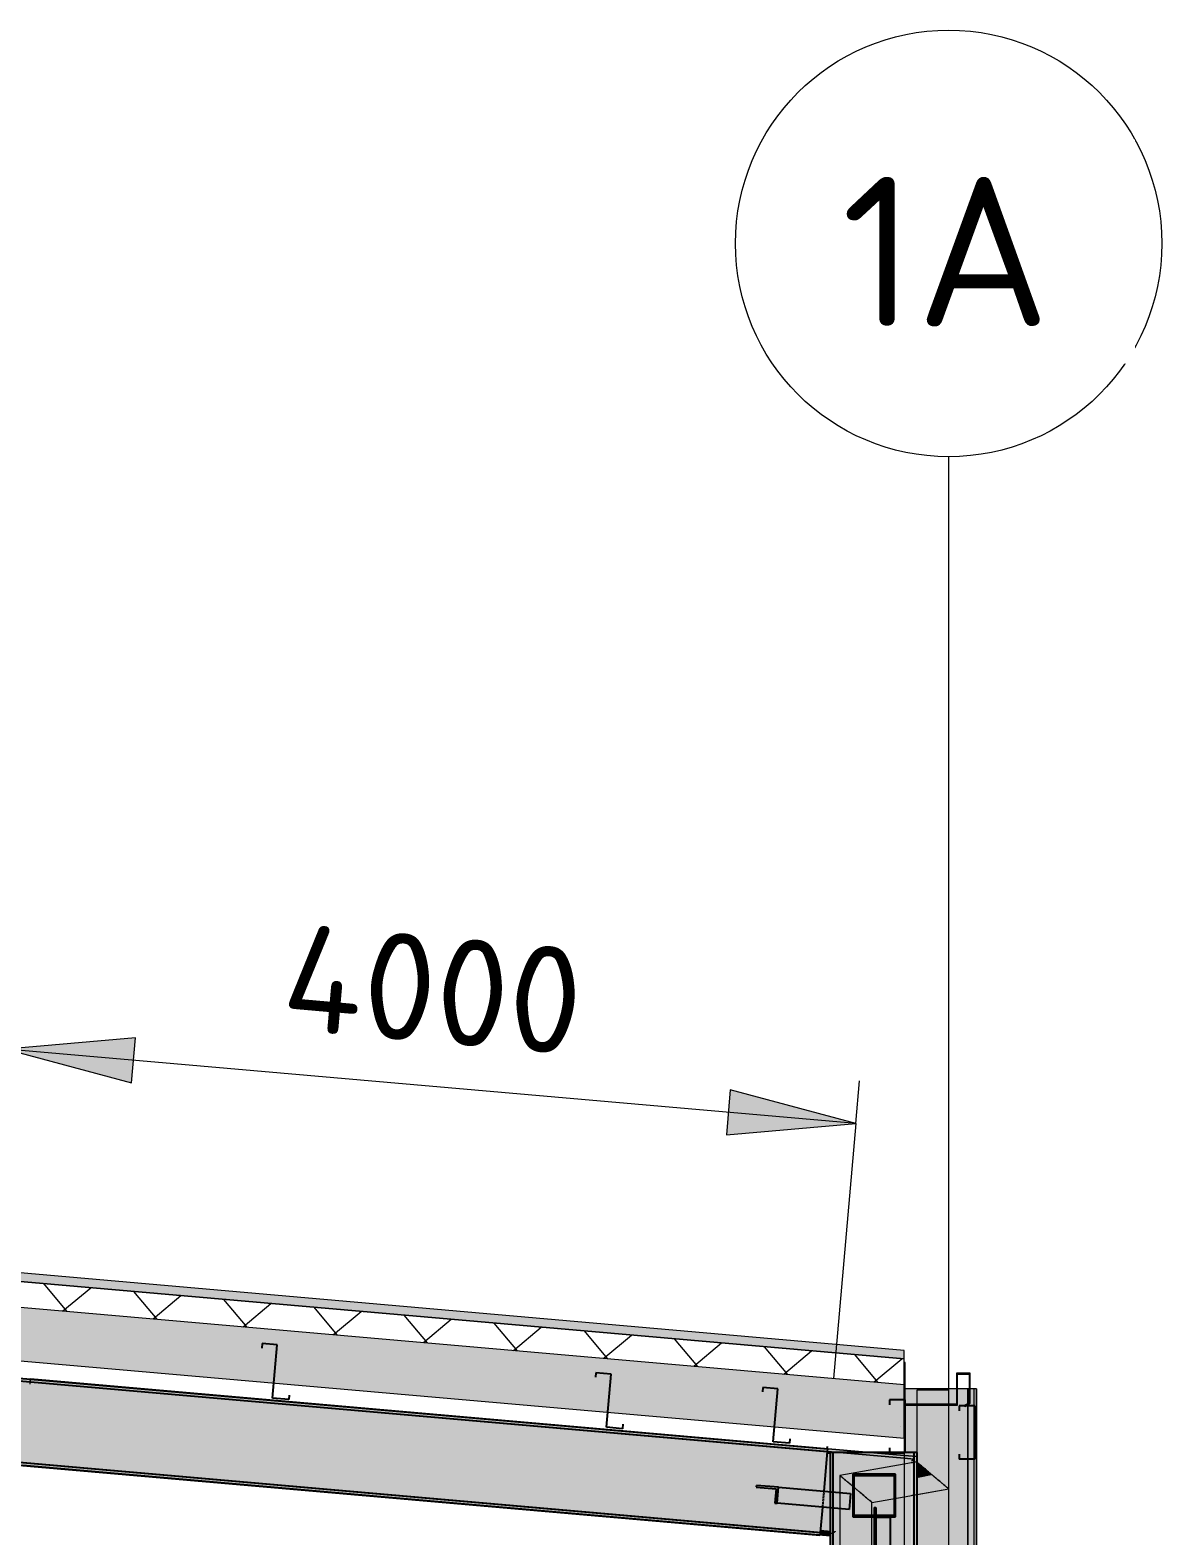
# Model space of a CAD drawing. Header units: millimetres. Extents: x 632 to 546626, y -3890 to 22200.
# Drawn here: x 396039 to 401347, y 15141 to 22200 of the extents above; entities that cross this region are included whole.
import ezdxf

# ---------------------------------------------------------------- set-up
doc = ezdxf.new("R2010")
doc.units = ezdxf.units.MM
doc.linetypes.add('Dash', pattern=[7, 5, -2])
doc.linetypes.add('Hidden Half', pattern=[3, 2, -1])
for name, color, linetype, lineweight in [('A-010-D_DIM', 211, 'Continuous', 13), ('A-010-D_DIM-200', 211, 'Continuous', 13), ('A-010-M_LINE', 90, 'Continuous', 13), ('A-200-M_WALL', 113, 'Continuous', 13), ('A-200-M_WALL_EXT', 113, 'Continuous', 13), ('A-200-M_WALL_PAT', 111, 'Continuous', 13), ('A-270-M_ROOF', 132, 'Continuous', 13), ('M-520-M_DRAINAGE_FW', 2, 'Continuous', 13), ('S-280-M_COLUMN', 52, 'Continuous', 13), ('S-280-M_STRUCT_FRAME', 12, 'Continuous', 13), ('S-280-MH_COLUMN', 52, 'Hidden Half', 13), ('Z-030-M_GRID', 191, 'Continuous', 13), ('Z-033_T_GRIDREF', 31, 'Continuous', 13)]:
    doc.layers.add(name, color=color, linetype=linetype, lineweight=lineweight)
doc.styles.add('ISOCPEUR_1', font='isocpeur.ttf', dxfattribs={"height": 700})
doc.styles.add('ISOCPEUR_2', font='isocpeur.ttf', dxfattribs={"height": 500})
doc.dimstyles.new('2_5___Arrow___Transparent', dxfattribs={"dimscale": 304.8, "dimtxt": 497.990588, "dimasz": 1.968504, "dimexe": 0.656168, "dimexo": 1.049869, "dimgap": 0.164042, "dimtad": 1, "dimdec": 0, "dimzin": 0, "dimdsep": 46, "dimtxsty": 'ISOCPEUR_2', "dimsah": 1, "dimcen": 0.09, "dimadec": 0, "dimazin": 0, "dimtfac": 1, "dimtdec": 4, "dimtix": 1, "dimtmove": 0, "dimatfit": 3, "dimfxl": 1, "dimtvp": 1, "dimtolj": 1, "dimtzin": 0, "dimlwd": 18, "dimlwe": 18, "dimarcsym": 2})

# ---------------------------------------------------------------- blocks, each defined once
blk = doc.blocks.new('Downpipe - L Spreader - Default-3252010-S6_501-SECTION A6')
at = {"layer": 'M-520-M_DRAINAGE_FW', "lineweight": 5, "transparency": 33554432}
for points in [[(4578229.6, 15425), (4578227.3, 15825), (4578154.6, 15825), (4578154.6, 15487.9), (4578227.3, 15426.9)], [(4578304.6, 15362.1), (4578304.6, 15825), (4578229.6, 15825), (4578229.6, 15425), (4578302.1, 15364.2)], [(4578154.6, 15411.8), (4578227.3, 15426.9), (4578154.6, 15485.3), (4578154.6, 15428.3)], [(4578154.6, 15335.6), (4578304.6, 15362.1), (4578227.3, 15424.6), (4578154.6, 15411.8), (4578154.6, 15337.1)]]:
    blk.add_hatch(color=27, dxfattribs=at).paths.add_polyline_path(points)
at = {"layer": 'M-520-M_DRAINAGE_FW', "color": 53, "lineweight": 5}
for p, q in [((4578154.6, 15825), (4578154.6, 15758.9)), ((4578157.2, 15825), (4578154.6, 15825)), ((4578157.2, 15825), (4578154.6, 15825)), ((4578164.7, 15825), (4578157.2, 15825)), ((4578164.7, 15825), (4578157.2, 15825)), ((4578176.6, 15825), (4578164.7, 15825)), ((4578176.6, 15825), (4578164.7, 15825)), ((4578192.1, 15825), (4578176.6, 15825)), ((4578192.1, 15825), (4578176.6, 15825)), ((4578210.2, 15825), (4578192.1, 15825)), ((4578210.2, 15825), (4578192.1, 15825)), ((4578229.6, 15825), (4578210.2, 15825)), ((4578229.6, 15825), (4578210.2, 15825)), ((4578249, 15825), (4578229.6, 15825)), ((4578249, 15825), (4578229.6, 15825)), ((4578267.1, 15825), (4578249, 15825)), ((4578267.1, 15825), (4578249, 15825)), ((4578282.6, 15825), (4578267.1, 15825)), ((4578282.6, 15825), (4578267.1, 15825)), ((4578294.6, 15825), (4578282.6, 15825)), ((4578294.6, 15825), (4578282.6, 15825)), ((4578302.1, 15825), (4578294.6, 15825)), ((4578302.1, 15825), (4578294.6, 15825)), ((4578304.6, 15825), (4578302.1, 15825)), ((4578304.6, 15825), (4578302.1, 15825)), ((4578304.6, 15758.9), (4578304.6, 15825)), ((4578154.6, 15757.8), (4578154.6, 15753.9)), ((4578154.6, 15753.9), (4578154.6, 15487.9)), ((4578304.6, 15754.7), (4578304.6, 15758.9)), ((4578304.6, 15362.1), (4578304.6, 15753.9)), ((4578095.6, 15477.5), (4577794.6, 15424.5)), ((4578154.6, 15487.9), (4578095.6, 15477.5)), ((4577794.6, 15424.5), (4577794.6, 5240)), ((4577944.6, 15298.6), (4578095.6, 15325.2)), ((4578095.6, 15325.2), (4578304.6, 15362.1)), ((4577944.6, 5240), (4577944.6, 15298.6))]:
    blk.add_line(p, q, dxfattribs=at)
for points in [[(4578154.6, 15487.9), (4578154.6, 15487.9), (4578155.5, 15487.2), (4578157.2, 15485.8)], [(4578157.2, 15485.8), (4578155.5, 15487.2), (4578154.6, 15487.9), (4578154.6, 15487.9)], [(4578157.2, 15485.8), (4578158.9, 15484.4), (4578161.4, 15482.2), (4578164.7, 15479.5)], [(4578164.7, 15479.5), (4578163, 15480.9), (4578160.1, 15483.3), (4578158, 15485.1), (4578157.2, 15485.8)], [(4578164.7, 15479.5), (4578166.3, 15478.1), (4578170, 15475.1), (4578174.3, 15471.4), (4578176.6, 15469.5)], [(4578176.6, 15469.5), (4578174.3, 15471.4), (4578170, 15475.1), (4578166.3, 15478.1), (4578164.7, 15479.5)], [(4577794.6, 15424.5), (4577794.6, 15424.5), (4577795.5, 15423.7), (4577797.2, 15422.3)], [(4577797.2, 15422.3), (4577798.9, 15420.9), (4577801.4, 15418.8), (4577804.7, 15416)], [(4577804.7, 15416), (4577806.3, 15414.6), (4577809.9, 15411.6), (4577814.3, 15408), (4577816.6, 15406)], [(4577832.1, 15393), (4577834.9, 15390.6), (4577840.8, 15385.7), (4577847, 15380.4), (4577850.2, 15377.8)], [(4578192.1, 15456.5), (4578194.9, 15454.1), (4578200.8, 15449.2), (4578207.1, 15443.9), (4578210.2, 15441.3)], [(4578210.2, 15441.3), (4578207.1, 15443.9), (4578200.8, 15449.2), (4578194.9, 15454.1), (4578192.1, 15456.5)], [(4578210.2, 15441.3), (4578213.3, 15438.6), (4578219.7, 15433.2), (4578226.3, 15427.7), (4578229.6, 15425)], [(4578229.6, 15425), (4578226.3, 15427.7), (4578219.7, 15433.2), (4578213.3, 15438.6), (4578210.2, 15441.3)], [(4578229.6, 15425), (4578232.9, 15422.3), (4578239.5, 15416.8), (4578245.9, 15411.4), (4578249, 15408.7)], [(4578249, 15408.7), (4578245.9, 15411.4), (4578239.5, 15416.8), (4578232.9, 15422.3), (4578229.6, 15425)], [(4578249, 15408.7), (4578252.2, 15406.1), (4578258.4, 15400.8), (4578264.3, 15395.9), (4578267.1, 15393.5)], [(4578267.1, 15393.5), (4578264.3, 15395.9), (4578258.4, 15400.8), (4578252.2, 15406.1), (4578249, 15408.7)], [(4577850.2, 15377.8), (4577853.4, 15375.2), (4577859.8, 15369.9), (4577866.3, 15364.3), (4577869.6, 15361.5)], [(4577869.6, 15361.5), (4577872.9, 15358.7), (4577879.4, 15353.2), (4577885.9, 15347.9), (4577889, 15345.2)], [(4577889, 15345.2), (4577892.2, 15342.6), (4577898.4, 15337.4), (4577904.3, 15332.4), (4577907.1, 15330.1)], [(4578282.6, 15380.5), (4578285, 15378.6), (4578289.3, 15374.9), (4578292.9, 15371.9), (4578294.6, 15370.5)], [(4578294.6, 15370.5), (4578292.9, 15371.9), (4578289.3, 15374.9), (4578285, 15378.6), (4578282.6, 15380.5)], [(4578294.6, 15370.5), (4578296.2, 15369.1), (4578299.1, 15366.7), (4578301.2, 15364.9), (4578302.1, 15364.2)], [(4578302.1, 15364.2), (4578300.4, 15365.6), (4578297.8, 15367.8), (4578294.6, 15370.5)], [(4578302.1, 15364.2), (4578303.8, 15362.8), (4578304.6, 15362.1), (4578304.6, 15362.1)], [(4578304.6, 15362.1), (4578304.6, 15362.1), (4578303.8, 15362.8), (4578302.1, 15364.2)], [(4577922.6, 15317), (4577925, 15315.1), (4577929.3, 15311.5), (4577932.9, 15308.4), (4577934.6, 15307)], [(4577934.6, 15307), (4577936.2, 15305.6), (4577939.1, 15303.2), (4577941.2, 15301.4), (4577942.1, 15300.7)], [(4577942.1, 15300.7), (4577943.8, 15299.3), (4577944.6, 15298.6), (4577944.6, 15298.6)]]:
    blk.add_open_spline(points, degree=3, dxfattribs=at)
for points, knots in [([(4578176.6, 15469.5), (4578178.9, 15467.6), (4578182.6, 15464.5), (4578187.9, 15460), (4578190.7, 15457.7), (4578192.1, 15456.5)], [0.75, 0.75, 0.75, 0.75, 0.79166667, 0.8125, 0.83333333, 0.83333333, 0.83333333, 0.83333333]), ([(4578192.1, 15456.5), (4578190.7, 15457.7), (4578187.9, 15460), (4578182.6, 15464.5), (4578178.9, 15467.6), (4578176.6, 15469.5)], [0.16666667, 0.16666667, 0.16666667, 0.16666667, 0.1875, 0.20833333, 0.25, 0.25, 0.25, 0.25]), ([(4577869.6, 15361.5), (4577866.3, 15364.3), (4577859.8, 15369.9), (4577850.1, 15377.8), (4577840.8, 15385.7), (4577833.5, 15391.9), (4577827.9, 15396.5), (4577822.6, 15401), (4577816.4, 15406.1), (4577809.9, 15411.6), (4577804.5, 15416.2), (4577800.1, 15419.8), (4577795.9, 15423.4), (4577794.6, 15424.5), (4577794.6, 15424.5)], [0, 0, 0, 0, 0.0416667, 0.0833333, 0.125, 0.1666667, 0.1875, 0.2083333, 0.25, 0.2916667, 0.3333333, 0.375, 0.4166667, 0.5, 0.5, 0.5, 0.5]), ([(4577816.6, 15406), (4577818.9, 15404.1), (4577822.6, 15401), (4577827.9, 15396.5), (4577830.7, 15394.2), (4577832.1, 15393)], [0.75, 0.75, 0.75, 0.75, 0.79166667, 0.8125, 0.83333333, 0.83333333, 0.83333333, 0.83333333]), ([(4578267.1, 15393.5), (4578268.5, 15392.3), (4578271.3, 15390), (4578276.6, 15385.5), (4578280.3, 15382.4), (4578282.6, 15380.5)], [0.16666667, 0.16666667, 0.16666667, 0.16666667, 0.1875, 0.20833333, 0.25, 0.25, 0.25, 0.25]), ([(4578282.6, 15380.5), (4578280.3, 15382.4), (4578276.6, 15385.5), (4578271.3, 15390), (4578268.5, 15392.3), (4578267.1, 15393.5)], [0.75, 0.75, 0.75, 0.75, 0.79166667, 0.8125, 0.83333333, 0.83333333, 0.83333333, 0.83333333]), ([(4577944.6, 15298.6), (4577944.6, 15298.6), (4577942.9, 15300), (4577936.6, 15305.3), (4577929.3, 15311.5), (4577922.8, 15316.9), (4577916.6, 15322.1), (4577911.3, 15326.6), (4577905.8, 15331.2), (4577898.4, 15337.4), (4577889.1, 15345.2), (4577879.4, 15353.2), (4577872.9, 15358.7), (4577869.6, 15361.5)], [0.5, 0.5, 0.5, 0.5, 0.5833333, 0.6666667, 0.7083333, 0.75, 0.7916667, 0.8125, 0.8333333, 0.875, 0.9166667, 0.9583333, 1, 1, 1, 1]), ([(4577907.1, 15330.1), (4577908.5, 15328.9), (4577911.3, 15326.6), (4577916.6, 15322.1), (4577920.3, 15319), (4577922.6, 15317)], [0.16666667, 0.16666667, 0.16666667, 0.16666667, 0.1875, 0.20833333, 0.25, 0.25, 0.25, 0.25])]:
    blk.add_open_spline(points, degree=3, knots=knots, dxfattribs=at)
blk = doc.blocks.new('Downpipe - L Spreader - Default-3251983-S6_501-SECTION A6')
at = {"layer": 'M-520-M_DRAINAGE_FW', "lineweight": 5, "transparency": 33554432}
for points in [[(4578229.6, 15425), (4578227.3, 15825), (4578154.6, 15825), (4578154.6, 15487.9), (4578227.3, 15426.9)], [(4578304.6, 15362.1), (4578304.6, 15825), (4578229.6, 15825), (4578229.6, 15425), (4578302.1, 15364.2)], [(4578154.6, 15411.8), (4578227.3, 15426.9), (4578154.6, 15485.3), (4578154.6, 15428.3)], [(4578154.6, 15335.6), (4578304.6, 15362.1), (4578227.3, 15424.6), (4578154.6, 15411.8), (4578154.6, 15337.1)]]:
    blk.add_hatch(color=27, dxfattribs=at).paths.add_polyline_path(points)
at = {"layer": 'M-520-M_DRAINAGE_FW', "color": 53, "lineweight": 5}
for p, q in [((4578154.6, 15825), (4578154.6, 15758.9)), ((4578157.2, 15825), (4578154.6, 15825)), ((4578157.2, 15825), (4578154.6, 15825)), ((4578164.7, 15825), (4578157.2, 15825)), ((4578164.7, 15825), (4578157.2, 15825)), ((4578176.6, 15825), (4578164.7, 15825)), ((4578176.6, 15825), (4578164.7, 15825)), ((4578192.1, 15825), (4578176.6, 15825)), ((4578192.1, 15825), (4578176.6, 15825)), ((4578210.2, 15825), (4578192.1, 15825)), ((4578210.2, 15825), (4578192.1, 15825)), ((4578229.6, 15825), (4578210.2, 15825)), ((4578229.6, 15825), (4578210.2, 15825)), ((4578249, 15825), (4578229.6, 15825)), ((4578249, 15825), (4578229.6, 15825)), ((4578267.1, 15825), (4578249, 15825)), ((4578267.1, 15825), (4578249, 15825)), ((4578282.6, 15825), (4578267.1, 15825)), ((4578282.6, 15825), (4578267.1, 15825)), ((4578294.6, 15825), (4578282.6, 15825)), ((4578294.6, 15825), (4578282.6, 15825)), ((4578302.1, 15825), (4578294.6, 15825)), ((4578302.1, 15825), (4578294.6, 15825)), ((4578304.6, 15825), (4578302.1, 15825)), ((4578304.6, 15825), (4578302.1, 15825)), ((4578304.6, 15758.9), (4578304.6, 15825)), ((4578154.6, 15757.8), (4578154.6, 15753.9)), ((4578154.6, 15753.9), (4578154.6, 15513.3)), ((4578304.6, 15754.7), (4578304.6, 15758.9)), ((4578304.6, 15362.1), (4578304.6, 15753.9)), ((4578095.6, 15477.5), (4577794.6, 15424.5)), ((4578129.1, 15483.4), (4578095.6, 15477.5)), ((4578133.6, 15484.2), (4578130.6, 15483.7)), ((4578136.3, 15484.7), (4578133.6, 15484.2)), ((4578138.7, 15485.1), (4578136.3, 15484.7)), ((4578154.6, 15487.9), (4578142, 15485.7)), ((4578154.6, 15513.3), (4578154.6, 15487.9)), ((4577794.6, 15424.5), (4577794.6, 5240)), ((4577944.6, 15298.6), (4578095.6, 15325.2)), ((4578095.6, 15325.2), (4578130.6, 15331.4)), ((4578130.7, 15331.4), (4578133.6, 15331.9)), ((4578133.6, 15331.9), (4578136.3, 15332.4)), ((4578142.2, 15333.4), (4578154.8, 15335.7)), ((4578154.8, 15335.7), (4578304.6, 15362.1)), ((4577944.6, 5240), (4577944.6, 15298.6))]:
    blk.add_line(p, q, dxfattribs=at)
for points in [[(4578154.6, 15487.9), (4578154.8, 15487.8), (4578155.6, 15487.1), (4578157.2, 15485.8)], [(4578157.2, 15485.8), (4578155.6, 15487.1), (4578154.7, 15487.8), (4578154.6, 15487.9)], [(4578157.2, 15485.8), (4578158.9, 15484.4), (4578161.4, 15482.2), (4578164.7, 15479.5)], [(4578164.7, 15479.5), (4578163, 15480.9), (4578160.1, 15483.3), (4578158, 15485.1), (4578157.2, 15485.8)], [(4578164.7, 15479.5), (4578166.3, 15478.1), (4578170, 15475.1), (4578174.3, 15471.4), (4578176.6, 15469.5)], [(4578176.6, 15469.5), (4578174.3, 15471.4), (4578170, 15475.1), (4578166.3, 15478.1), (4578164.7, 15479.5)], [(4577794.6, 15424.5), (4577794.6, 15424.5), (4577795.5, 15423.7), (4577797.2, 15422.3)], [(4577797.2, 15422.3), (4577795.5, 15423.7), (4577794.6, 15424.5), (4577794.6, 15424.5)], [(4577797.2, 15422.3), (4577798.9, 15420.9), (4577801.4, 15418.8), (4577804.7, 15416)], [(4577804.7, 15416), (4577803, 15417.4), (4577800.1, 15419.8), (4577798, 15421.6), (4577797.2, 15422.3)], [(4577804.7, 15416), (4577806.3, 15414.6), (4577809.9, 15411.6), (4577814.3, 15408), (4577816.6, 15406)], [(4577816.6, 15406), (4577814.3, 15408), (4577809.9, 15411.6), (4577806.3, 15414.7), (4577804.7, 15416)], [(4577832.1, 15393), (4577834.9, 15390.6), (4577840.8, 15385.7), (4577847, 15380.4), (4577850.2, 15377.8)], [(4577850.2, 15377.8), (4577847, 15380.4), (4577840.8, 15385.7), (4577834.9, 15390.6), (4577832.1, 15393)], [(4578192.1, 15456.5), (4578194.9, 15454.1), (4578200.8, 15449.2), (4578207.1, 15443.9), (4578210.2, 15441.3)], [(4578210.2, 15441.3), (4578207.1, 15443.9), (4578200.8, 15449.2), (4578194.9, 15454.1), (4578192.1, 15456.5)], [(4578210.2, 15441.3), (4578213.3, 15438.6), (4578219.7, 15433.2), (4578226.3, 15427.7), (4578229.6, 15425)], [(4578229.6, 15425), (4578226.3, 15427.7), (4578219.7, 15433.2), (4578213.3, 15438.6), (4578210.2, 15441.3)], [(4578229.6, 15425), (4578232.9, 15422.3), (4578239.5, 15416.8), (4578245.9, 15411.4), (4578249, 15408.7)], [(4578249, 15408.7), (4578245.9, 15411.4), (4578239.5, 15416.8), (4578232.9, 15422.3), (4578229.6, 15425)], [(4578249, 15408.7), (4578252.2, 15406.1), (4578258.4, 15400.8), (4578264.3, 15395.9), (4578267.1, 15393.5)], [(4578267.1, 15393.5), (4578264.3, 15395.9), (4578258.4, 15400.8), (4578252.2, 15406.1), (4578249, 15408.7)], [(4577850.2, 15377.8), (4577853.4, 15375.2), (4577859.8, 15369.9), (4577866.3, 15364.3), (4577869.6, 15361.5)], [(4577869.6, 15361.5), (4577866.3, 15364.3), (4577859.8, 15369.9), (4577853.4, 15375.2), (4577850.2, 15377.8)], [(4577869.6, 15361.5), (4577872.9, 15358.7), (4577879.4, 15353.2), (4577885.9, 15347.9), (4577889, 15345.2)], [(4577889, 15345.2), (4577885.9, 15347.9), (4577879.4, 15353.2), (4577872.9, 15358.7), (4577869.6, 15361.5)], [(4577889, 15345.2), (4577892.2, 15342.6), (4577898.4, 15337.4), (4577904.3, 15332.4), (4577907.1, 15330.1)], [(4577907.1, 15330.1), (4577904.3, 15332.4), (4577898.4, 15337.4), (4577892.2, 15342.6), (4577889, 15345.2)], [(4578282.6, 15380.5), (4578285, 15378.6), (4578289.3, 15374.9), (4578292.9, 15371.9), (4578294.6, 15370.5)], [(4578294.6, 15370.5), (4578292.9, 15371.9), (4578289.3, 15374.9), (4578285, 15378.6), (4578282.6, 15380.5)], [(4578294.6, 15370.5), (4578296.2, 15369.1), (4578299.1, 15366.7), (4578301.2, 15364.9), (4578302.1, 15364.2)], [(4578302.1, 15364.2), (4578300.4, 15365.6), (4578297.8, 15367.8), (4578294.6, 15370.5)], [(4578302.1, 15364.2), (4578303.8, 15362.8), (4578304.6, 15362.1), (4578304.6, 15362.1)], [(4578304.6, 15362.1), (4578304.6, 15362.1), (4578303.8, 15362.8), (4578302.1, 15364.2)], [(4577932.9, 15308.4), (4577933.5, 15308), (4577934, 15307.5), (4577934.6, 15307)], [(4577934.6, 15307), (4577934, 15307.5), (4577933.5, 15308), (4577932.9, 15308.4)], [(4577934.6, 15307), (4577936.2, 15305.6), (4577939.1, 15303.2), (4577941.2, 15301.4), (4577942.1, 15300.7)], [(4577942.1, 15300.7), (4577940.4, 15302.2), (4577937.8, 15304.3), (4577934.6, 15307)], [(4577942.1, 15300.7), (4577943.8, 15299.3), (4577944.6, 15298.6), (4577944.6, 15298.6)], [(4577944.6, 15298.6), (4577944.6, 15298.6), (4577943.8, 15299.3), (4577942.1, 15300.7)]]:
    blk.add_open_spline(points, degree=3, dxfattribs=at)
for points, knots in [([(4578176.6, 15469.5), (4578178.9, 15467.6), (4578182.6, 15464.5), (4578187.9, 15460), (4578190.7, 15457.7), (4578192.1, 15456.5)], [0.75, 0.75, 0.75, 0.75, 0.79166667, 0.8125, 0.83333333, 0.83333333, 0.83333333, 0.83333333]), ([(4578192.1, 15456.5), (4578190.7, 15457.7), (4578187.9, 15460), (4578182.6, 15464.5), (4578178.9, 15467.6), (4578176.6, 15469.5)], [0.16666667, 0.16666667, 0.16666667, 0.16666667, 0.1875, 0.20833333, 0.25, 0.25, 0.25, 0.25]), ([(4577816.6, 15406), (4577818.9, 15404.1), (4577822.6, 15401), (4577827.9, 15396.5), (4577830.7, 15394.2), (4577832.1, 15393)], [0.75, 0.75, 0.75, 0.75, 0.79166667, 0.8125, 0.83333333, 0.83333333, 0.83333333, 0.83333333]), ([(4577832.1, 15393), (4577830.7, 15394.2), (4577827.9, 15396.5), (4577822.6, 15401), (4577818.9, 15404.1), (4577816.6, 15406)], [0.16666667, 0.16666667, 0.16666667, 0.16666667, 0.1875, 0.20833333, 0.25, 0.25, 0.25, 0.25]), ([(4578267.1, 15393.5), (4578268.5, 15392.3), (4578271.3, 15390), (4578276.6, 15385.5), (4578280.3, 15382.4), (4578282.6, 15380.5)], [0.16666667, 0.16666667, 0.16666667, 0.16666667, 0.1875, 0.20833333, 0.25, 0.25, 0.25, 0.25]), ([(4578282.6, 15380.5), (4578280.3, 15382.4), (4578276.6, 15385.5), (4578271.3, 15390), (4578268.5, 15392.3), (4578267.1, 15393.5)], [0.75, 0.75, 0.75, 0.75, 0.79166667, 0.8125, 0.83333333, 0.83333333, 0.83333333, 0.83333333]), ([(4577907.1, 15330.1), (4577908.5, 15328.9), (4577911.3, 15326.6), (4577916.6, 15322.1), (4577920.3, 15319), (4577922.6, 15317)], [0.16666667, 0.16666667, 0.16666667, 0.16666667, 0.1875, 0.20833333, 0.25, 0.25, 0.25, 0.25]), ([(4577922.6, 15317), (4577920.3, 15319), (4577916.6, 15322.1), (4577911.3, 15326.6), (4577908.5, 15328.9), (4577907.1, 15330.1)], [0.75, 0.75, 0.75, 0.75, 0.79166667, 0.8125, 0.83333333, 0.83333333, 0.83333333, 0.83333333]), ([(4577922.6, 15317), (4577925, 15315.1), (4577928.3, 15312.3), (4577931.3, 15309.8), (4577932.3, 15308.9)], [0.25, 0.25, 0.25, 0.25, 0.29166667, 0.31503745, 0.31503745, 0.31503745, 0.31503745]), ([(4577932.3, 15308.9), (4577931.3, 15309.8), (4577928.3, 15312.3), (4577925, 15315.1), (4577922.6, 15317)], [0.68496255, 0.68496255, 0.68496255, 0.68496255, 0.70833333, 0.75, 0.75, 0.75, 0.75])]:
    blk.add_open_spline(points, degree=3, knots=knots, dxfattribs=at)
blk = doc.blocks.new('Structural Framing 46 - Structural Framing 1-1621990-S6_501-SECTION A6')
at = {"layer": 'S-280-M_STRUCT_FRAME', "lineweight": 5, "transparency": 33554432}
for points in [[(4577748.2, 15524.7), (4577748.2, 15532.3), (4577772.4, 15534), (4577735.2, 15535.8), (4577735.3, 15525.8)], [(4577748.2, 15141.5), (4577748.2, 15154.3), (4577702.1, 15157.6), (4577702.1, 15145.5), (4577736.1, 15142.5)], [(4577748.2, 15154.3), (4577748.2, 15165.7), (4577703.2, 15169.7), (4577702.2, 15158.3), (4577736.1, 15155.4)]]:
    blk.add_hatch(color=8, dxfattribs=at).paths.add_polyline_path(points)
h = blk.add_hatch(color=8, dxfattribs=at)
h.paths.add_polyline_path([(4578154.6, 7600), (4578154.8, 7600), (4578154.6, 7827.6)])
h.paths.add_polyline_path([(4577834.3, 15532.3), (4577938.6, 15532.3), (4577736.4, 15549.7), (4577736.4, 15537.2), (4577803.7, 15532.3)])
h = blk.add_hatch(color=8, dxfattribs=at)
h.paths.add_polyline_path([(4577748.2, 15165.7), (4577748.2, 15272.6), (4577712.5, 15275.8), (4577703.2, 15169.7), (4577736.1, 15166.8)])
h.paths.add_polyline_path([(4577748.2, 15347.9), (4577748.2, 15524.7), (4577734.3, 15525.9), (4577719, 15350.5), (4577735.3, 15349)])
at = {"layer": 'S-280-M_STRUCT_FRAME', "color": 53, "lineweight": 5}
for p, q in [((4573996.4, 15852.9), (4573997.4, 15864.3)), ((4573996.4, 15852.9), (4573996.7, 15855.9)), ((4573996.7, 15855.9), (4573996.9, 15858.6)), ((4573996.9, 15858.6), (4573997.1, 15861)), ((4573997.1, 15861), (4573997.3, 15862.8)), ((4573997.3, 15862.8), (4573997.4, 15863.9)), ((4573997.4, 15864.3), (4573998.5, 15877.1)), ((4573998.5, 15877.1), (4573997.4, 15864.3)), ((4573997.4, 15863.9), (4573997.4, 15864.3)), ((4578095.6, 15505.8), (4573997.4, 15864.3)), ((4573997.4, 15864.3), (4578095.6, 15505.8)), ((4578095.6, 15518.6), (4573998.5, 15877.1)), ((4573998.5, 15877.1), (4578095.6, 15518.6)), ((4577748.8, 15141.4), (4573963.1, 15472.6)), ((4573963.1, 15472.6), (4577748.8, 15141.4)), ((4577761.6, 15153.1), (4573964.3, 15485.4)), ((4573964.3, 15485.4), (4577761.6, 15153.1)), ((4578154.8, 15513.4), (4578095.6, 15518.6)), ((4578095.6, 15518.6), (4578154.8, 15513.4)), ((4578142, 15501.7), (4578095.6, 15505.8)), ((4578095.6, 15505.8), (4578142, 15501.7)), ((4578142, 15501.7), (4578142, 15485.6)), ((4578142, 15501.7), (4578142, 15485.6)), ((4578142, 15485.6), (4578142, 15483.1)), ((4578142, 15485.6), (4578142, 15483.1)), ((4578142, 15482.8), (4578142, 15475.5)), ((4578142, 15482.8), (4578142, 15475.5)), ((4578142, 15474.7), (4578142, 15463.4)), ((4578142, 15474.7), (4578142, 15463.4)), ((4578142, 15461.8), (4578142, 15343.6)), ((4578142, 15461.8), (4578142, 15343.6)), ((4578154.8, 15513.4), (4578154.8, 15485.4)), ((4578154.8, 15513.4), (4578154.8, 15485.4)), ((4578154.8, 15485.3), (4578154.8, 15477.8)), ((4578154.8, 15485.3), (4578154.8, 15477.8)), ((4578154.8, 15477.4), (4578154.8, 15465.7)), ((4578154.8, 15477.4), (4578154.8, 15465.7)), ((4578154.8, 15464.7), (4578154.8, 15449.9)), ((4578154.8, 15464.7), (4578154.8, 15449.9)), ((4578154.8, 15447.9), (4578154.8, 15345.9)), ((4578154.8, 15447.9), (4578154.8, 15345.9)), ((4578142, 15343.6), (4578142, 15336)), ((4578142, 15343.6), (4578142, 15336)), ((4578142, 15333.4), (4578142, 5240)), ((4578142, 15333.4), (4578142, 5240)), ((4578154.8, 15342.8), (4578154.8, 15338.2)), ((4578154.8, 15342.8), (4578154.8, 15338.2)), ((4578154.8, 15335.7), (4578154.8, 7640)), ((4578154.8, 15335.7), (4578154.8, 5200)), ((4577761.6, 5240), (4577761.6, 15153.1)), ((4577761.6, 15153.1), (4577761.6, 5240))]:
    blk.add_line(p, q, dxfattribs=at)
for points in [[(4578130.6, 15491.3), (4578131.6, 15492.2), (4578132.6, 15493.1), (4578133.6, 15494)], [(4578133.6, 15494), (4578132.6, 15493.1), (4578131.6, 15492.2), (4578130.6, 15491.3)], [(4578133.6, 15494), (4578134, 15494.4), (4578135, 15495.3), (4578135.9, 15496.1), (4578136.3, 15496.5)], [(4578138.7, 15498.6), (4578138.3, 15498.3), (4578137.6, 15497.6), (4578136.7, 15496.9), (4578136.3, 15496.5)], [(4578140.5, 15500.3), (4578140.7, 15500.5), (4578141.2, 15500.9), (4578141.5, 15501.2), (4578141.6, 15501.3)], [(4578141.6, 15501.3), (4578141.5, 15501.2), (4578141.2, 15500.9), (4578140.7, 15500.5), (4578140.5, 15500.3)], [(4578141.6, 15501.3), (4578141.9, 15501.6), (4578142, 15501.7), (4578142, 15501.7)], [(4578142, 15501.7), (4578142, 15501.7), (4578141.9, 15501.6), (4578141.6, 15501.3)], [(4577761.6, 15153.1), (4577761.6, 15153.1), (4577761.7, 15153.2), (4577762, 15153.5)], [(4577762, 15153.5), (4577762.1, 15153.6), (4577762.4, 15153.9), (4577762.9, 15154.3), (4577763.1, 15154.5)], [(4577764.9, 15156.2), (4577765.3, 15156.5), (4577766, 15157.2), (4577766.9, 15158), (4577767.3, 15158.4)], [(4577770.1, 15160.9), (4577771, 15161.7), (4577772, 15162.6), (4577773, 15163.6)]]:
    blk.add_open_spline(points, degree=3, dxfattribs=at)
for points, knots in [([(4578136.3, 15496.5), (4578136.1, 15496.3), (4578135.7, 15495.9), (4578134.7, 15495), (4578134, 15494.4), (4578133.6, 15494)], [0.6666667, 0.6666667, 0.6666667, 0.6666667, 0.7083333, 0.75, 0.8333333, 0.8333333, 0.8333333, 0.8333333]), ([(4578136.3, 15496.5), (4578136.5, 15496.7), (4578136.9, 15497.1), (4578137.8, 15497.8), (4578138.3, 15498.3), (4578138.7, 15498.6)], [0.3333333, 0.3333333, 0.3333333, 0.3333333, 0.375, 0.4166667, 0.5, 0.5, 0.5, 0.5]), ([(4578138.7, 15498.6), (4578138.8, 15498.8), (4578139.2, 15499.1), (4578139.8, 15499.7), (4578140.2, 15500.1), (4578140.5, 15500.3)], [0.5, 0.5, 0.5, 0.5, 0.5416667, 0.5833333, 0.6666667, 0.6666667, 0.6666667, 0.6666667]), ([(4578140.5, 15500.3), (4578140.2, 15500.1), (4578139.8, 15499.7), (4578139.2, 15499.1), (4578138.8, 15498.8), (4578138.7, 15498.6)], [0.3333333, 0.3333333, 0.3333333, 0.3333333, 0.4166667, 0.4583333, 0.5, 0.5, 0.5, 0.5]), ([(4577773, 15163.6), (4577772, 15162.6), (4577770.5, 15161.3), (4577768.6, 15159.6), (4577767.5, 15158.5), (4577766.7, 15157.8), (4577765.9, 15157), (4577765.1, 15156.3), (4577764.4, 15155.7), (4577763.8, 15155.1), (4577763.1, 15154.5), (4577762.4, 15153.9), (4577761.8, 15153.3), (4577761.6, 15153.1), (4577761.6, 15153.1)], [0, 0, 0, 0, 0.166667, 0.25, 0.333333, 0.375, 0.416667, 0.5, 0.541667, 0.583333, 0.666667, 0.75, 0.833333, 1, 1, 1, 1]), ([(4577763.1, 15154.5), (4577763.4, 15154.8), (4577763.8, 15155.1), (4577764.4, 15155.7), (4577764.8, 15156), (4577764.9, 15156.2)], [0.3333333, 0.3333333, 0.3333333, 0.3333333, 0.4166667, 0.4583333, 0.5, 0.5, 0.5, 0.5]), ([(4577767.3, 15158.4), (4577767.5, 15158.5), (4577768, 15158.9), (4577768.9, 15159.8), (4577769.6, 15160.4), (4577770.1, 15160.9)], [0.6666667, 0.6666667, 0.6666667, 0.6666667, 0.7083333, 0.75, 0.8333333, 0.8333333, 0.8333333, 0.8333333])]:
    blk.add_open_spline(points, degree=3, knots=knots, dxfattribs=at)
blk = doc.blocks.new('25021-APA-ZZ-ZZ-M3-AR-000001_V3_rvt-6-S6_501-SECTION A6')
at = {"layer": 'A-200-M_WALL', "transparency": 33554432}
blk.add_hatch(color=254, dxfattribs=at).paths.add_polyline_path([(4578394.6, 7687.3), (4578434.6, 7687.3), (4578434.6, 15830.1), (4578394.6, 15830.1), (4578394.6, 8752.6)])
at = {"layer": 'A-200-M_WALL', "lineweight": 5, "transparency": 33554432}
blk.add_hatch(color=254, dxfattribs=at).paths.add_polyline_path([(4578434.6, 8053.1), (4578434.6, 15830.1), (4578394.6, 15830.1), (4578394.6, 8053.1)])
at = {"layer": 'A-200-M_WALL_PAT', "transparency": 33554432}
blk.add_hatch(color=253, dxfattribs=at).paths.add_polyline_path([(4578227.3, 7640), (4578424.6, 7640), (4578424.6, 15830.1), (4578095.6, 15830.1), (4578095.6, 15532.3), (4578154.6, 15532.3), (4578154.6, 7640)])
at = {"layer": 'A-270-M_ROOF', "transparency": 33554432}
for color, points in [(9, [(4535648.8, 15720.4), (4558304.6, 17702.5), (4578095.6, 15971), (4578095.6, 16011.2), (4558304.6, 17742.7), (4535648.8, 15760.5)]), (253, [(4578380.8, 15748.5), (4578405.6, 15762.8), (4578405.6, 15903.9), (4578340.6, 15903.9), (4578340.6, 15758.9), (4578100.6, 15758.9), (4578100.6, 15953.9), (4578095.6, 15953.9), (4578095.6, 15753.9), (4578345.6, 15753.9), (4578345.6, 15898.9), (4578400.6, 15898.9), (4578400.6, 15765.7), (4578377.1, 15752.1)])]:
    blk.add_hatch(color=color, dxfattribs=at).paths.add_polyline_path(points)
at = {"layer": 'A-270-M_ROOF', "lineweight": 5}
h = blk.add_hatch(dxfattribs=at)
h.set_pattern_fill('FP_24', angle=-135, style=0, pattern_type=2)
h.set_pattern_definition([(40, (4563344.46, -4e-06), (-192.8363, 229.8133), []), (130, (4563344.46, -4e-06), (-229.8133, -192.8363), [])])
h.paths.add_polyline_path([(4535648.8, 15599.9), (4558304.6, 17582), (4578095.6, 15850.6), (4578095.6, 15971), (4558304.6, 17702.5), (4535648.8, 15720.4)])
at = {"layer": 'A-270-M_ROOF', "lineweight": 5, "transparency": 33554432}
blk.add_hatch(color=254, dxfattribs=at).paths.add_polyline_path([(4535648.8, 15349), (4535900.3, 15371), (4535941.1, 15410.2), (4535972.8, 15377.3), (4536098.8, 15388.3), (4536085.4, 15556.8), (4539427.3, 15849.2), (4539442.1, 15680.8), (4558304.6, 17331.1), (4578095.6, 15599.6), (4578095.6, 15850.6), (4558304.6, 17582), (4535648.8, 15599.9), (4535648.8, 15406.6)])
at = {"layer": 'A-200-M_WALL', "color": 53, "lineweight": 5}
for p, q in [((4578394.6, 15830.1), (4578394.6, 7687.3)), ((4578434.6, 15830.1), (4578394.6, 15830.1)), ((4578394.6, 15830.1), (4578394.6, 15762.2)), ((4578400.6, 15830.1), (4578394.6, 15830.1)), ((4578394.6, 15762.2), (4578394.6, 15830.1)), ((4578400.6, 15830.1), (4578394.6, 15830.1)), ((4578405.6, 15830.1), (4578400.6, 15830.1)), ((4578405.6, 15830.1), (4578400.6, 15830.1)), ((4578424.6, 15830.1), (4578405.6, 15830.1)), ((4578424.6, 15830.1), (4578405.6, 15830.1)), ((4578434.6, 15830.1), (4578424.6, 15830.1)), ((4578434.6, 15830.1), (4578424.6, 15830.1)), ((4578434.6, 7687.3), (4578434.6, 15830.1)), ((4578434.6, 8053.1), (4578434.6, 15830.1)), ((4578434.6, 15830.1), (4578434.6, 8053.1)), ((4578394.6, 15760.5), (4578394.6, 15756.5)), ((4578394.6, 15756.5), (4578394.6, 15760.5)), ((4578394.6, 15756.5), (4578394.6, 8053.1)), ((4578394.6, 8053.1), (4578394.6, 15756.5))]:
    blk.add_line(p, q, dxfattribs=at)
at = {"layer": 'A-200-M_WALL_EXT', "color": 53, "lineweight": 5}
for p, q in [((4578095.6, 15830.1), (4578095.6, 7640)), ((4578424.6, 15830.1), (4578095.6, 15830.1)), ((4578424.6, 7640), (4578424.6, 15830.1))]:
    blk.add_line(p, q, dxfattribs=at)
at = {"layer": 'A-270-M_ROOF', "color": 53, "lineweight": 5}
for p, q in [((4558304.6, 17582), (4578095.6, 15850.6)), ((4558304.6, 17331.1), (4578095.6, 15599.6)), ((4578095.6, 16011.2), (4567739.1, 16917.2)), ((4578095.6, 15971), (4567781.4, 16873.4)), ((4567781.4, 16873.4), (4578095.6, 15971)), ((4578095.6, 15971), (4578095.6, 16011.2)), ((4578095.6, 15599.6), (4578095.6, 15971)), ((4578100.6, 15953.9), (4578095.6, 15953.9)), ((4578095.6, 15953.9), (4578095.6, 15753.9)), ((4578100.6, 15758.9), (4578100.6, 15953.9)), ((4578405.6, 15903.9), (4578340.6, 15903.9)), ((4578340.6, 15903.9), (4578340.6, 15758.9)), ((4578345.6, 15753.9), (4578345.6, 15898.9)), ((4578345.6, 15898.9), (4578400.6, 15898.9)), ((4578400.6, 15898.9), (4578400.6, 15765.7)), ((4578405.6, 15762.8), (4578405.6, 15903.9)), ((4578095.6, 15753.9), (4578345.6, 15753.9)), ((4578340.6, 15758.9), (4578100.6, 15758.9)), ((4578400.6, 15765.7), (4578377.1, 15752.1)), ((4578377.1, 15752.1), (4578380.8, 15748.5)), ((4578380.8, 15748.5), (4578405.6, 15762.8))]:
    blk.add_line(p, q, dxfattribs=at)
at = {"layer": 'M-520-M_DRAINAGE_FW', "color": 53, "lineweight": 5}
for name in ['Downpipe - L Spreader - Default-3252010-S6_501-SECTION A6', 'Downpipe - L Spreader - Default-3251983-S6_501-SECTION A6']:
    blk.add_blockref(name, (0, 0), dxfattribs=at)
at = {"layer": 'S-280-M_STRUCT_FRAME', "color": 53, "lineweight": 5}
blk.add_blockref('Structural Framing 46 - Structural Framing 1-1621990-S6_501-SECTION A6', (0, 0), dxfattribs=at)
blk = doc.blocks.new('NRP_Framing-Steel-EA - RB725 - 75x75x8EA-V74-S6_501-SECTION A6')
at = {"layer": 'S-280-M_STRUCT_FRAME', "linetype": 'Dash', "lineweight": 25}
for points in [[(4577500.2, 15294.3), (4577506.7, 15369), (4577402.7, 15378.1), (4577402, 15370.2), (4577494.9, 15362), (4577489.1, 15295.3)], [(4577837.4, 15264.8), (4577843.9, 15339.5), (4577506.7, 15369), (4577500.2, 15294.3), (4577834.3, 15265.1)]]:
    blk.add_hatch(color=256, dxfattribs=at).paths.add_polyline_path(points)
at = {"layer": 'S-280-M_STRUCT_FRAME', "lineweight": 25}
for p, q in [((4577402.7, 15378.1), (4577402, 15370.2)), ((4577402, 15370.2), (4577494.9, 15362)), ((4577506.7, 15369), (4577402.7, 15378.1)), ((4577494.9, 15362), (4577489.1, 15295.3)), ((4577500.2, 15294.3), (4577506.7, 15369)), ((4577506.7, 15369), (4577843.9, 15339.5)), ((4577843.9, 15339.5), (4577837.4, 15264.8)), ((4577489.1, 15295.3), (4577500.2, 15294.3)), ((4577837.4, 15264.8), (4577500.2, 15294.3))]:
    blk.add_line(p, q, dxfattribs=at)
blk = doc.blocks.new('NRP_Framing-Steel-Purlin C - G946 - EC250-24-4111441-S6_501-SECTION A6')
at = {"layer": 'S-280-M_STRUCT_FRAME', "color": 1, "lineweight": 25}
for p, q in [((4578353.8, 15751), (4578353.8, 15727)), ((4578426.8, 15751), (4578353.8, 15751)), ((4578426.8, 15751), (4578426.8, 15501)), ((4578353.8, 15525), (4578353.8, 15501)), ((4578426.8, 15501), (4578353.8, 15501))]:
    blk.add_line(p, q, dxfattribs=at)
blk = doc.blocks.new('NRP_Framing-Steel-EA - WB725 - 75x75x8EA-3947071-S6_501-SECTION A6')
at = {"layer": 'S-280-M_STRUCT_FRAME', "linetype": 'Dash', "lineweight": 25}
h = blk.add_hatch(color=256, dxfattribs=at)
h.paths.add_polyline_path([(4577954.6, 14886.7), (4577962.6, 14886.7), (4577962.6, 15230.6), (4577954.6, 15230.6), (4577954.6, 14996.7)])
h.paths.add_polyline_path([(4577954.6, 15236.6), (4577962.6, 15236.6), (4577962.6, 15274.9), (4577954.6, 15274.9)])
for points in [[(4577962.6, 14789.9), (4578029.6, 14789.9), (4578029.6, 15228.5), (4577962.6, 15228), (4577962.6, 14886.7)], [(4577954.6, 14778.3), (4578029.6, 14778.3), (4578029.6, 14789.9), (4577962.6, 14789.9), (4577962.6, 14886.7), (4577954.6, 14886.7)]]:
    blk.add_hatch(color=256, dxfattribs=at).paths.add_polyline_path(points)
at = {"layer": 'S-280-M_STRUCT_FRAME', "lineweight": 25}
for p, q in [((4577954.6, 15274.9), (4577962.6, 15274.9)), ((4577954.6, 15274.9), (4577954.6, 15236.6)), ((4577962.6, 15274.9), (4577962.6, 15236.6)), ((4577954.6, 15230.6), (4577954.6, 14886.7)), ((4577962.6, 15230.6), (4577962.6, 14886.7)), ((4577962.6, 15228.5), (4578029.6, 15228.5)), ((4578029.6, 15228.5), (4578029.6, 14789.9)), ((4577962.6, 14886.7), (4577954.6, 14886.7)), ((4577954.6, 14886.7), (4577954.6, 14778.3)), ((4577962.6, 14789.9), (4577962.6, 14886.7)), ((4577954.6, 14778.3), (4578029.6, 14778.3)), ((4578029.6, 14789.9), (4577962.6, 14789.9)), ((4578029.6, 14778.3), (4578029.6, 14789.9))]:
    blk.add_line(p, q, dxfattribs=at)
at = {"layer": 'S-280-M_STRUCT_FRAME', "linetype": 'Dash', "lineweight": 25}
for p, q in [((4577954.6, 15236.6), (4577954.6, 15230.7)), ((4577962.6, 15236.6), (4577962.6, 15230.7))]:
    blk.add_line(p, q, dxfattribs=at)
blk = doc.blocks.new('NRP_Framing-Steel-Purlin Z - P915 - EZ250-19-V77-S6_501-SECTION A6')
at = {"layer": 'S-280-M_STRUCT_FRAME', "color": 92, "lineweight": 25}
blk.add_line((4567297.7, 16598.5), (4567297.7, 16598.5), dxfattribs=at)
at = {"layer": 'S-280-M_STRUCT_FRAME', "color": 92, "linetype": 'Dash', "lineweight": 25}
blk.add_line((4567297.7, 16598.5), (4567297.7, 16598.5), dxfattribs=at)
blk = doc.blocks.new('NRP_Framing-Steel-Purlin Z - P915 - EZ250-19-V79-S6_501-SECTION A6')
at = {"layer": 'S-280-M_STRUCT_FRAME', "color": 92, "lineweight": 25}
for p, q in [((4567237.8, 16729.2), (4567236, 16708.3)), ((4567237.8, 16729.2), (4567236, 16708.3)), ((4567308.6, 16723), (4567237.8, 16729.2)), ((4567308.6, 16723), (4567237.8, 16729.2)), ((4567286.8, 16474), (4567308.6, 16723)), ((4567286.8, 16474), (4567308.6, 16723)), ((4567297.6, 16598.5), (4567297.6, 16598.5)), ((4567362.5, 16467.3), (4567286.8, 16474)), ((4567362.5, 16467.3), (4567286.8, 16474)), ((4567364.3, 16488.3), (4567362.5, 16467.3)), ((4567364.3, 16488.3), (4567362.5, 16467.3))]:
    blk.add_line(p, q, dxfattribs=at)
at = {"layer": 'S-280-M_STRUCT_FRAME', "color": 92, "linetype": 'Dash', "lineweight": 25}
blk.add_line((4567297.6, 16598.5), (4567297.6, 16598.5), dxfattribs=at)
blk = doc.blocks.new('NRP_Framing-Steel-Purlin C - P946 - EC250-24-4032700-S6_501-SECTION A6')
at = {"layer": 'S-280-M_STRUCT_FRAME', "color": 1, "lineweight": 25}
for p, q in [((4578026.6, 15779.7), (4578026.6, 15755.7)), ((4578099.6, 15779.7), (4578026.6, 15779.7)), ((4578099.6, 15779.7), (4578099.6, 15529.7)), ((4578079.2, 15654.7), (4578079.2, 15654.7)), ((4578026.6, 15553.7), (4578026.6, 15529.7)), ((4578099.6, 15529.7), (4578026.6, 15529.7))]:
    blk.add_line(p, q, dxfattribs=at)
at = {"layer": 'S-280-M_STRUCT_FRAME', "color": 1, "linetype": 'Dash', "lineweight": 25}
blk.add_line((4578079.2, 15654.7), (4578079.2, 15654.7), dxfattribs=at)
blk = doc.blocks.new('Grid - NRP_Grid-Head-320187-S6_501-SECTION A6')
at = {"layer": 'Z-033_T_GRIDREF'}
blk.add_circle((4578304.6, 21200), 1000, dxfattribs=at)
blk = doc.blocks.new('DIMBLOCK20-S6_501-SECTION A6')
at = {"layer": 'A-010-D_DIM-200', "lineweight": 18}
for points in [[(395926.5, 17423.5), (396515, 17265.8), (396533.4, 17476.6)], [(399911.3, 17074.8), (399322.8, 17232.5), (399304.3, 17021.7)]]:
    blk.add_hatch(color=256, dxfattribs=at).paths.add_polyline_path(points)
for p, q in [((395926.5, 17423.5), (395943.9, 17622.7)), ((396533.4, 17476.6), (395926.5, 17423.5)), ((396515, 17265.8), (396533.4, 17476.6)), ((395926.5, 17423.5), (395821.8, 16227.2)), ((399911.3, 17074.8), (395926.5, 17423.5)), ((395926.5, 17423.5), (396515, 17265.8)), ((399322.8, 17232.5), (399304.3, 17021.7)), ((399911.3, 17074.8), (399322.8, 17232.5)), ((399911.3, 17074.8), (399928.7, 17274.1)), ((399304.3, 17021.7), (399911.3, 17074.8)), ((399911.3, 17074.8), (399806.6, 15878.5))]:
    blk.add_line(p, q, dxfattribs=at)
at = {"layer": 'A-010-D_DIM-200', "color": 0, "lineweight": 18, "insert": (397250.3, 18013.6), "char_height": 500, "width": 1758.29, "attachment_point": 1, "rotation": 355, "line_spacing_factor": 1.149209, "style": 'ISOCPEUR_2'}
blk.add_mtext('4000', dxfattribs=at)

msp = doc.modelspace()

# ---------------------------------------------------------------- hatches: boundary and pattern name
at = {"layer": 'S-280-M_COLUMN', "lineweight": 5}
h = msp.add_hatch(color=256, dxfattribs=at)
h.paths.add_polyline_path([(399790.7, 4900), (399803.5, 4900), (399803.5, 5050), (399790.7, 5050)])
h.paths.add_polyline_path([(399803.5, 5200), (399803.5, 15271.5), (399790.7, 15272.6), (399790.7, 5200)])
h.paths.add_polyline_path([(399803.5, 15346.8), (399803.5, 15532.3), (399790.7, 15532.3), (399790.7, 15347.9)])
h = msp.add_hatch(color=256, dxfattribs=at)
h.paths.add_polyline_path([(399814.9, 4900), (399814.8, 5050), (399803.5, 5050), (399805, 4900), (399809.2, 4900)])
h.paths.add_polyline_path([(399814.9, 5200), (399814.9, 15270.5), (399803.5, 15271.5), (399805, 5200), (399814.7, 5200)])
h.paths.add_polyline_path([(399814.9, 15345.8), (399814.9, 15532.3), (399803.5, 15532.3), (399805.1, 15346.7), (399809.3, 15346.3)])
h = msp.add_hatch(color=256, dxfattribs=at)
h.paths.add_polyline_path([(399922.1, 4900), (400172.9, 4900), (400172.9, 5050), (399997.1, 5050), (399997.1, 5028), (399922.1, 5028), (399922.1, 5050), (399814.9, 5050), (399814.9, 4900)])
h.paths.add_polyline_path([(399814.9, 5200), (399922.1, 5200), (399922.1, 5402.3), (399989.1, 5402.3), (399989.1, 5499.1), (399997.1, 5499.1), (399997.1, 5200), (400172.9, 5200), (400171.5, 15532.3), (399814.9, 15532.3), (399814.9, 15345.8), (399886.4, 15339.5), (399879.8, 15264.8), (399814.9, 15270.5), (399814.9, 5514.9)])
h.paths.add_polyline_path([(400005.1, 14778.3), (399997.1, 14778.3), (399997.1, 15230.6), (399897.1, 15230.6), (399897.1, 15430.6), (400097.1, 15430.6), (400097.1, 15230.6), (400072.1, 15228.5), (400072.1, 14778.3)])
h.paths.add_polyline_path([(400005.1, 15236.6), (400091.1, 15236.6), (400091.1, 15424.6), (399903.1, 15424.6), (399903.1, 15236.6), (399997.1, 15236.6), (399997.1, 15274.9), (400005.1, 15274.9)])
h = msp.add_hatch(color=256, dxfattribs=at)
h.paths.add_polyline_path([(400182.7, 4900), (400184.3, 4900), (400182.7, 5050), (400172.9, 5050), (400172.9, 4900), (400178.6, 4900)])
h.paths.add_polyline_path([(400178.4, 5200), (400184.3, 5200), (400182.7, 15532.3), (400172.9, 15532.3), (400172.9, 5200)])
h = msp.add_hatch(color=256, dxfattribs=at)
h.paths.add_polyline_path([(400184.3, 4900), (400197.1, 4900), (400197.1, 5050), (400184.3, 5050)])
h.paths.add_polyline_path([(400197.1, 5200), (400197.1, 15532.3), (400184.3, 15532.3), (400184.3, 5200)])
at = {"layer": 'S-280-M_STRUCT_FRAME', "lineweight": 5}
for points in [[(399744.6, 15157.6), (399754.9, 15275.8), (399531.5, 15295.3), (399537.3, 15362), (399444.4, 15370.2), (399445.1, 15378.1), (399761.4, 15350.5), (399777.8, 15537), (395792, 15885.7), (395758.8, 15506.3), (399680.3, 15163.2)], [(399777.8, 15537), (399778.9, 15549.7), (395793.1, 15898.4), (395792, 15885.7), (399483.8, 15562.7)], [(399743.5, 15144.9), (399744.6, 15157.6), (395758.8, 15506.3), (395757.7, 15493.6), (399680.3, 15150.4)]]:
    msp.add_hatch(color=256, dxfattribs=at).paths.add_polyline_path(points)
h = msp.add_hatch(color=256, dxfattribs=at)
h.paths.add_polyline_path([(399975, 15230.6), (400097.1, 15230.6), (400097.1, 15430.6), (399897.1, 15430.6), (399897.1, 15230.6)])
h.paths.add_polyline_path([(399903.1, 15236.6), (399903.1, 15424.6), (400091.1, 15424.6), (400091.1, 15236.6), (399975, 15236.6)])

# ---------------------------------------------------------------- linework, layer by layer
at = {"layer": 'A-010-M_LINE', "lineweight": 25}
msp.add_line((399777.8, 15549.8), (399778.7, 15559.8), dxfattribs=at)
at = {"layer": 'S-280-M_COLUMN', "lineweight": 25}
for p, q in [((399790.7, 15532.3), (399790.7, 15347.9)), ((399803.5, 15532.3), (399790.7, 15532.3)), ((399803.5, 15532.3), (399803.5, 15346.8)), ((399814.9, 15532.3), (399803.5, 15532.3)), ((400172.9, 15532.3), (399814.9, 15532.3)), ((400184.3, 15532.3), (400172.9, 15532.3)), ((400184.3, 15532.3), (400184.3, 5200)), ((400197.1, 15532.3), (400184.3, 15532.3)), ((400197.1, 15532.3), (400197.1, 7600)), ((399790.7, 15272.6), (399790.7, 5200)), ((399803.5, 15271.5), (399803.5, 5200))]:
    msp.add_line(p, q, dxfattribs=at)
at = {"layer": 'S-280-M_STRUCT_FRAME', "lineweight": 25}
for p, q in [((395792, 15885.7), (399777.8, 15537)), ((395793.1, 15898.4), (399778.9, 15549.7)), ((399777.8, 15537), (399761.4, 15350.5)), ((399778.9, 15549.7), (399777.8, 15537)), ((395757.7, 15493.6), (399743.5, 15144.9)), ((395758.8, 15506.3), (399744.6, 15157.6)), ((400097.1, 15430.6), (399897.1, 15430.6)), ((399897.1, 15430.6), (399897.1, 15230.6)), ((399903.1, 15424.6), (400091.1, 15424.6)), ((399903.1, 15236.6), (399903.1, 15424.6)), ((400091.1, 15424.6), (400091.1, 15236.6)), ((400097.1, 15230.6), (400097.1, 15430.6)), ((399754.9, 15275.8), (399744.6, 15157.6)), ((399897.1, 15230.6), (400097.1, 15230.6)), ((400091.1, 15236.6), (399903.1, 15236.6)), ((399744.6, 15157.6), (399743.5, 15144.9))]:
    msp.add_line(p, q, dxfattribs=at)
at = {"layer": 'S-280-M_STRUCT_FRAME', "linetype": 'Dash', "lineweight": 25}
msp.add_line((399761.4, 15350.4), (399754.9, 15275.8), dxfattribs=at)
at = {"layer": 'S-280-MH_COLUMN', "lineweight": 25}
for p, q in [((399790.7, 15347.9), (399790.7, 15272.7)), ((399803.5, 15346.7), (399803.5, 15271.6))]:
    msp.add_line(p, q, dxfattribs=at)
at = {"layer": 'Z-030-M_GRID'}
msp.add_line((400347.1, 3286.9), (400347.1, 20200), dxfattribs=at)

# ---------------------------------------------------------------- block references
at = {"color": 10, "lineweight": 5}
msp.add_blockref('25021-APA-ZZ-ZZ-M3-AR-000001_V3_rvt-6-S6_501-SECTION A6', (-4177957.6, 0), dxfattribs=at)
at = {"layer": 'S-280-M_STRUCT_FRAME', "color": 92, "linetype": 'Dash', "lineweight": 25}
for name, p in [('NRP_Framing-Steel-Purlin Z - P915 - EZ250-19-V79-S6_501-SECTION A6', (-4170110.5, -686.5)), ('NRP_Framing-Steel-Purlin Z - P915 - EZ250-19-V77-S6_501-SECTION A6', (-4170110.5, -686.5)), ('NRP_Framing-Steel-Purlin Z - P915 - EZ250-19-V79-S6_501-SECTION A6', (-4168545.1, -823.5)), ('NRP_Framing-Steel-Purlin Z - P915 - EZ250-19-V79-S6_501-SECTION A6', (-4167762.4, -892)), ('NRP_Framing-Steel-Purlin Z - P915 - EZ250-19-V77-S6_501-SECTION A6', (-4168545.1, -823.5)), ('NRP_Framing-Steel-Purlin Z - P915 - EZ250-19-V77-S6_501-SECTION A6', (-4167762.4, -892))]:
    msp.add_blockref(name, p, dxfattribs=at)
at = {"layer": 'S-280-M_STRUCT_FRAME', "color": 1, "linetype": 'Dash', "lineweight": 25}
msp.add_blockref('NRP_Framing-Steel-Purlin C - P946 - EC250-24-4032700-S6_501-SECTION A6', (-4177957.6, 0), dxfattribs=at)
at = {"layer": 'S-280-M_STRUCT_FRAME', "color": 1, "lineweight": 25}
msp.add_blockref('NRP_Framing-Steel-Purlin C - G946 - EC250-24-4111441-S6_501-SECTION A6', (-4177957.6, 0), dxfattribs=at)
at = {"layer": 'S-280-M_STRUCT_FRAME', "lineweight": 25}
msp.add_blockref('NRP_Framing-Steel-EA - RB725 - 75x75x8EA-V74-S6_501-SECTION A6', (-4177957.6, 0), dxfattribs=at)
at = {"layer": 'S-280-M_STRUCT_FRAME', "linetype": 'Dash', "lineweight": 25}
msp.add_blockref('NRP_Framing-Steel-EA - WB725 - 75x75x8EA-3947071-S6_501-SECTION A6', (-4177957.6, 0), dxfattribs=at)
at = {"layer": 'Z-033_T_GRIDREF'}
msp.add_blockref('Grid - NRP_Grid-Head-320187-S6_501-SECTION A6', (-4177957.6, 0), dxfattribs=at)

# ---------------------------------------------------------------- dimensions: what is measured, and where the dimension line sits
at = {"layer": 'A-010-D_DIM', "lineweight": 18}
dim = msp.add_linear_dim(base=(395926.5, 17423.5), p1=(399778.7, 15559.8), p2=(395793.9, 15908.4), angle=355, dimstyle='2_5___Arrow___Transparent', override={"dimpost": '<>', "dimfxl": 4000}, dxfattribs=at)
dim.commit()
dim.dimension.update_dxf_attribs({"geometry": 'DIMBLOCK20-S6_501-SECTION A6', "text_midpoint": (397945, 17548)})

# ---------------------------------------------------------------- next in the draw order: texts
at = {"layer": 'Z-033_T_GRIDREF', "insert": (399843.8, 21512.1), "char_height": 700, "width": 1202.531, "attachment_point": 1, "style": 'ISOCPEUR_1', "bg_fill": 3, "box_fill_scale": 1.25, "bg_fill_color": 256, "bg_fill_true_color": 13158600, "bg_fill_transparency": 0}
msp.add_mtext('1A', dxfattribs=at)

doc.saveas('drawing.dxf')
